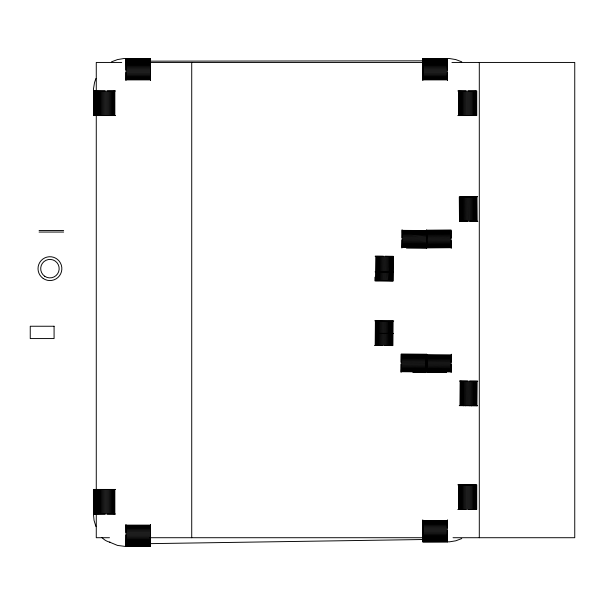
<?xml version="1.0" encoding="UTF-8"?>
<svg xmlns="http://www.w3.org/2000/svg" width="605" height="605" viewBox="0 0 605 605"><rect width="100%" height="100%" fill="white"/><g stroke="black" fill="none" stroke-linecap="round" stroke-linejoin="round"><path stroke-width="0.91" d="M401.032 372.37L401.085 363.749L425.716 363.953L425.693 366.895L401.062 366.69M425.708 367.507L425.663 372.574L412.897 372.468M426.646 360.504L426.691 354.008M451.254 365.813L426.623 365.609L426.646 362.629L451.277 362.834L451.33 354.212M425.701 368.823L425.701 368.18M425.716 366.078L425.686 367.832L401.055 367.628M401.909 248.073L401.97 239.315L426.608 239.52M426.691 229.915L426.54 248.284L406.469 248.11M425.723 364.573L425.731 363.802M426.638 362.009L426.669 359.688L451.3 359.892M426.631 362.781L426.661 360.648L451.292 360.86M374.941 277.188L374.911 280.841L393.28 280.992L393.484 256.361L384.735 256.263L384.53 280.894M375.569 280.841L375.773 256.21L379.864 256.225L383.736 256.255L383.532 280.886M375.191 345.432L375.402 320.801M376.287 280.841L376.491 256.21M375.909 345.44L376.113 320.809L374.745 320.794M377.059 280.849L377.263 256.21M376.681 345.447L376.885 320.816M377.883 280.849L378.087 256.217M377.497 345.455L377.709 320.824M378.753 280.856L378.957 256.225M378.367 345.463L378.571 320.832M379.653 280.856L379.864 256.225M393.726 320.952L383.351 320.877L383.139 345.508L379.267 345.47L379.479 320.839M380.59 280.864L380.802 256.233M380.205 345.478L380.409 320.847L376.113 320.809M381.558 280.871L381.763 256.24M381.165 345.493L381.377 320.854M382.534 280.879L382.746 256.248M382.148 345.5L382.352 320.869M384.349 320.884L384.137 345.515L388.962 345.553L392.902 345.584L393.106 320.945M385.529 280.901L385.733 256.27M385.135 345.523L385.34 320.892M386.512 280.909L386.716 256.278M386.126 345.531L386.33 320.9M387.48 280.924L387.692 256.293M387.094 345.538L387.298 320.907M388.433 280.932L388.637 256.301M388.039 345.546L388.251 320.915M389.348 280.939L389.552 256.308M388.962 345.553L389.166 320.922M390.233 280.954L390.437 256.316M389.847 345.561L390.051 320.93M391.072 280.962L391.276 256.331M390.686 345.568L390.89 320.937M391.858 280.97L392.07 256.338M391.48 345.568L391.685 320.937M392.6 280.985L392.804 256.346M392.221 345.576L392.426 320.945M426.616 238.521L401.985 238.317L402.06 229.711M401.1 361.76L401.092 362.75L425.723 362.962L425.746 360.005L401.115 359.801L401.107 360.769L401.1 361.76L425.731 361.964M425.716 363.953L425.723 362.962M426.608 365.087L426.608 366.577L451.247 366.781L451.269 363.832L426.638 363.628M459.248 405.637L459.936 405.637L460.14 381.006M460.67 405.645L460.881 381.014L463.4 381.029L468.225 381.067L468.013 405.698M459.936 405.637L461.464 405.652L461.675 381.014M461.464 405.652L462.311 405.652L462.515 381.021M463.196 405.66L463.4 381.029M464.111 405.668L464.315 381.037M465.268 381.044L465.064 405.675L470.009 405.721L470.214 381.082M466.031 405.683L466.236 381.052M467.022 405.69L467.226 381.059M469.011 405.705L469.223 381.074L477.821 381.158M470.985 405.728L471.197 381.097M472.157 381.105L471.945 405.736L469.624 405.721M472.883 405.743L473.095 381.112M473.791 405.751L473.995 381.12M477.617 405.789L474.653 405.758L474.864 381.127M475.477 405.766L475.681 381.135M476.248 405.773L476.453 381.142M476.959 405.781L477.171 381.15M401.115 359.801L401.191 354.001L425.822 354.212L425.761 360.739M446.611 372.544L426.54 372.37L426.601 365.844M451.171 372.582L451.247 366.781M425.784 358.614L425.791 357.963M426.57 368.619L426.578 367.969M93.45 115.563L93.503 88.806L94.539 82.53L95.908 78.514M111.532 61.823L117.491 59.585L123.76 58.549L150.516 58.481L150.516 80.548M461.766 538.556L455.815 540.794L449.538 541.83L422.782 541.898L422.782 519.831M150.509 543.638L423.629 539.509M466.584 196.761L459.286 196.822L459.49 221.453L468.278 221.37L468.066 196.738M463.037 196.791L463.687 196.784M470.418 196.723L471.998 196.708L472.202 221.339L477.852 221.301M472.202 221.339L469.268 221.362L469.064 196.731M426.457 230.891L451.088 230.686L451.088 229.998L426.457 230.202L426.616 248.564M426.464 231.639L451.096 231.435L451.088 230.686M426.464 232.441L451.096 232.229L451.096 231.435M426.472 233.28L451.103 233.076L451.096 232.229M426.472 234.173L451.103 233.961L451.103 233.076M426.48 235.095L451.111 234.884L451.103 233.961M426.487 236.048L451.118 235.837L451.111 234.884M426.495 237.016L451.126 236.812L451.118 235.837M426.502 238.007L451.133 237.803L451.126 236.812M426.51 239.005L451.141 238.793L451.133 237.803M426.517 240.004L451.148 239.792L451.247 248.36M426.525 240.994L451.156 240.79M426.533 241.97L451.164 241.766M426.548 242.93L451.179 242.726M426.555 243.868L451.186 243.656M426.563 244.768L451.194 244.556M426.578 245.63L451.209 245.418M426.586 246.447L451.217 246.235M426.593 247.211L451.224 247.006M426.601 247.921L451.239 247.71M471.166 196.723L477.647 196.67M150.199 61.158L423.349 60.84M125.885 58.602L150.516 58.549M422.782 58.602L449.538 58.549L455.815 59.585L461.766 61.823M125.885 58.708L150.516 58.708M422.782 58.708L447.42 58.708M125.885 58.783L150.516 58.783M422.782 58.783L447.42 58.783M125.885 58.95L150.516 58.95M422.782 58.95L447.42 58.95M125.885 59.056L150.516 59.056M422.782 59.056L447.42 59.056M125.885 59.411L150.516 59.411M422.782 59.411L447.42 59.411M125.885 59.85L150.516 59.85M422.782 59.85L447.42 59.85M125.885 60.356L150.516 60.356M422.782 60.356L447.42 60.356M125.885 60.939L150.516 60.939M422.782 60.939L447.42 60.939M125.885 61.597L150.516 61.597M422.782 61.597L447.42 61.597M125.885 62.315L150.516 62.315M422.782 62.315L447.42 62.315M121.741 62.444L96.271 62.444L96.271 537.716L109.475 537.716M150.048 62.444L423.636 62.444M451.935 62.444L574.75 62.444L574.75 537.716L453.047 537.716M125.885 63.086L150.516 63.086M422.782 63.086L447.42 63.086M125.885 63.918L150.516 63.918M422.782 63.918L447.42 63.918M125.885 64.796L150.516 64.796M422.782 64.796L447.42 64.796M125.885 65.718L150.516 65.718M422.782 65.718L447.42 65.718M125.885 66.679L150.516 66.679M422.782 66.679L447.42 66.679M125.885 67.662L150.516 67.662M422.782 67.662L447.42 67.662M125.885 68.667L150.516 68.667M422.782 68.667L447.42 68.667M125.885 69.688L150.516 69.688M422.782 69.688L447.42 69.688M150.516 70.717L125.885 70.717L125.885 58.481M422.782 70.717L447.42 70.717L447.42 58.481L422.782 58.496L422.782 80.548M150.516 71.745L125.885 71.745L125.885 80.548M422.782 71.745L447.42 71.745L447.42 80.548M125.885 72.774L150.516 72.774M422.782 72.774L447.42 72.774M125.885 73.78L150.516 73.78M422.782 73.78L447.42 73.78M125.885 74.77L150.516 74.77M422.782 74.77L447.42 74.77M125.885 75.731L150.516 75.731M422.782 75.731L447.42 75.731M125.885 76.653L150.516 76.653M422.782 76.653L447.42 76.653M125.885 77.538L150.516 77.538M422.782 77.538L447.42 77.538M125.885 78.378L150.516 78.378M422.782 78.378L447.42 78.378M125.885 79.164L150.516 79.164M422.782 79.164L447.42 79.164M125.885 79.883L150.516 79.883M422.782 79.883L447.42 79.883M93.435 90.931L105.678 90.931L105.678 115.563M115.502 90.931L106.707 90.931L106.707 115.563M457.796 90.931L466.599 90.931L466.599 115.563M93.435 115.563L115.502 115.563M457.796 115.563L476.755 115.563L476.755 90.931L467.627 90.931L467.627 115.563M39.075 230.505L63.654 230.505M39.075 232.048L63.654 232.048M375.085 271.864L393.447 271.864M375.758 333.446L393.447 333.446M457.796 484.817L476.755 484.817L476.755 509.455L467.627 509.455L467.627 484.817M115.502 489.437L93.435 489.437L93.45 514.068M457.796 509.455L466.599 509.455L466.599 484.817M115.502 514.068L106.707 514.068L106.707 489.437M422.782 520.497L447.42 520.497M422.782 521.223L447.42 521.223M422.782 522.002L447.42 522.002M422.782 522.841L447.42 522.841M422.782 523.726L447.42 523.726M422.782 524.648L447.42 524.648M125.885 525.117L150.516 525.117M422.782 525.609L447.42 525.609M125.885 525.836L150.516 525.836M125.885 526.622L150.516 526.622M422.782 526.6L447.42 526.6M125.885 527.462L150.516 527.462M422.782 527.613L447.42 527.613M125.885 528.346L150.516 528.346M422.782 528.634L447.42 528.634L447.42 519.831M125.885 529.269L150.516 529.269M422.782 529.662L447.42 529.662L447.42 541.898M125.885 530.23L150.516 530.23M422.782 530.691L447.42 530.691M125.885 531.22L150.516 531.22M422.782 531.712L447.42 531.712M125.885 532.226L150.516 532.226M422.782 532.718L447.42 532.718M150.516 533.255L125.885 533.255L125.885 524.452M422.782 533.708L447.42 533.708M150.516 534.283L125.885 534.283L125.885 546.519L150.516 546.451L150.516 524.452M422.782 534.661L447.42 534.661M125.885 535.312L150.516 535.312M422.782 535.584L447.42 535.584M125.885 536.332L150.516 536.332M422.782 536.461L447.42 536.461M125.885 537.338L150.516 537.338M422.782 537.293L447.42 537.293M150.048 537.716L423.636 537.716M422.782 538.072L447.42 538.072M125.885 538.321L150.516 538.321M422.782 538.79L447.42 538.79M125.885 539.282L150.516 539.282M422.782 539.441L447.42 539.441M422.782 540.023L447.42 540.023M125.885 540.205L150.516 540.205M422.782 540.537L447.42 540.537M422.782 540.968L447.42 540.968M125.885 541.082L150.516 541.082M422.782 541.324L447.42 541.324M422.782 541.596L447.42 541.596M422.782 541.83L447.42 541.785M125.885 541.914L150.516 541.914M125.885 542.685L150.516 542.685M125.885 543.403L150.516 543.403M125.885 544.061L150.516 544.061M125.885 544.644L150.516 544.644M125.885 545.15L150.516 545.15M125.885 545.589L150.516 545.589M125.885 546.05L150.516 545.944M125.885 546.217L150.516 546.292M125.885 546.398L150.516 546.398M375.115 256.21L375.773 256.21M459.46 380.999L460.881 381.014M462.999 405.668L463.657 405.668M402.053 230.369L426.684 230.573M402.045 231.08L426.676 231.284M402.038 231.851L426.669 232.055M402.03 232.675L426.661 232.88M402.022 233.538L426.654 233.742M402.015 234.445L426.646 234.649M402.007 235.375L426.638 235.587M402 236.343L426.631 236.547M401.992 237.319L426.623 237.531M401.962 240.306L426.593 240.518M401.954 241.297L426.586 241.501M401.947 242.265L426.578 242.476M401.939 243.218L426.57 243.422M401.932 244.133L426.57 244.344M401.932 245.017L426.563 245.222M401.924 245.857L426.555 246.069M401.917 246.651L426.548 246.863M401.909 247.392L426.54 247.604M380.409 320.847L383.351 320.877M426.691 354.666L451.322 354.87M401.175 354.681L425.807 354.893M426.691 355.385L451.322 355.589M401.168 355.422L425.799 355.627M426.691 356.156L451.322 356.36M401.16 356.209L425.791 356.421M426.684 356.98L451.315 357.184M401.145 357.048L425.776 357.26M426.676 357.842L451.315 358.054M401.138 357.933L425.769 358.137M426.676 358.75L451.307 358.954M401.13 358.848L425.761 359.06M401.107 360.769L425.738 360.973M426.654 361.631L451.285 361.835M426.631 364.618L451.262 364.83M401.077 364.747L425.708 364.951M401.07 365.723L425.701 365.934M426.601 367.522L451.232 367.734M426.593 368.445L451.224 368.649M401.047 368.528L425.678 368.74M426.586 369.322L451.217 369.534M401.047 369.398L425.678 369.602M426.57 370.162L451.201 370.373M401.039 370.222L425.67 370.426M426.563 370.956L451.194 371.16M401.039 370.994L425.67 371.205M426.555 371.697L451.186 371.901M401.039 371.712L425.67 371.916M462.311 405.652L465.789 405.69M374.54 345.425L379.267 345.47M471.129 405.728L474.653 405.758M125.885 546.519L117.491 545.415L109.664 542.171M95.908 526.486L94.062 520.398L93.435 514.068L105.678 514.068L105.678 489.437M476.997 196.67L477.201 221.301M476.286 196.678L476.49 221.309M475.515 196.685L475.727 221.317M474.698 196.685L474.902 221.324M473.836 196.693L474.04 221.324M472.936 196.701L473.14 221.332M471.242 221.347L471.038 196.716L466.084 196.761L466.289 221.392M470.055 196.723L470.267 221.354M467.068 196.746L467.279 221.385M465.109 196.769L465.321 221.4M464.164 196.776L464.368 221.407M463.241 196.784L463.445 221.415M462.356 196.791L462.56 221.422M461.509 196.799L461.713 221.43M460.715 196.806L460.919 221.438M459.974 196.814L460.178 221.445M479.296 62.444L479.296 537.716M476.037 90.931L476.037 115.563M476.037 484.817L476.037 509.455M475.258 90.931L475.258 115.563M475.258 484.817L475.258 509.455M474.426 90.931L474.426 115.563M474.426 484.817L474.426 509.455M473.549 90.931L473.549 115.563M473.549 484.817L473.549 509.455M472.626 90.931L472.626 115.563M472.626 484.817L472.626 509.455M471.673 90.931L471.673 115.563M471.673 484.817L471.673 509.455M470.682 90.931L470.682 115.563M470.682 484.817L470.682 509.455M469.677 90.931L469.677 115.563M469.677 484.817L469.677 509.455M468.656 90.931L468.656 115.563M468.656 484.817L468.656 509.455M465.57 90.931L465.57 115.563M465.57 484.817L465.57 509.455M464.564 90.931L464.564 115.563M464.564 484.817L464.564 509.455M463.574 90.931L463.574 115.563M463.574 484.817L463.574 509.455M462.613 90.931L462.613 115.563M462.613 484.817L462.613 509.455M461.691 90.931L461.691 115.563M461.691 484.817L461.691 509.455M460.806 90.931L460.806 115.563M460.806 484.817L460.806 509.455M459.966 90.931L459.966 115.563M459.966 484.817L459.966 509.455M459.187 90.931L459.187 115.563M459.187 484.817L459.187 509.455M458.461 90.931L458.461 115.563M458.461 484.817L458.461 509.455M191.725 62.444L191.725 537.716M114.844 90.931L114.844 115.563M114.844 489.437L114.844 514.068M114.118 90.931L114.118 115.563M114.118 489.437L114.118 514.068M113.332 90.931L113.332 115.563M113.332 489.437L113.332 514.068M112.5 90.931L112.5 115.563M112.5 489.437L112.5 514.068M111.615 90.931L111.615 115.563M111.615 489.437L111.615 514.068M110.685 90.931L110.685 115.563M110.685 489.437L110.685 514.068M109.724 90.931L109.724 115.563M109.724 489.437L109.724 514.068M108.741 90.931L108.741 115.563M108.741 489.437L108.741 514.068M107.728 90.931L107.728 115.563M107.728 489.437L107.728 514.068M104.642 90.931L104.642 115.563M104.642 489.437L104.642 514.068M103.621 90.931L103.621 115.563M103.621 489.437L103.621 514.068M102.616 90.931L102.616 115.563M102.616 489.437L102.616 514.068M101.632 90.931L101.632 115.563M101.632 489.437L101.632 514.068M100.672 90.931L100.672 115.563M100.672 489.437L100.672 514.068M99.757 90.931L99.757 115.563M99.757 489.437L99.757 514.068M98.872 90.931L98.872 115.563M98.872 489.437L98.872 514.068M98.048 90.931L98.048 115.563M98.048 489.437L98.048 514.068M97.269 90.931L97.269 115.563M97.269 489.437L97.269 514.068M96.55 90.931L96.55 115.563M96.55 489.437L96.55 514.068M95.9 90.931L95.9 115.563M95.9 489.437L95.9 514.068M95.318 90.931L95.318 115.563M95.318 489.437L95.318 514.068M94.803 90.931L94.803 115.563M94.803 489.437L94.803 514.068M94.372 90.931L94.372 115.563M94.372 489.437L94.372 514.068M94.017 90.931L94.017 115.563M94.017 489.437L94.017 514.068M93.745 90.931L93.745 115.563M93.745 489.437L93.745 514.068M93.556 90.931L93.556 115.563M93.556 489.437L93.556 514.068M110.155 542.239A15.337 15.337 0 0 1 101.943 537.49M54.079 326.246L30.25 326.246L30.25 338.566L54.079 338.566L54.079 326.246M44.725 276.273A9.234 9.234 0 0 0 59.146 269.346A9.234 9.234 0 0 0 45.942 260.316A9.234 9.234 0 0 0 44.725 276.273M43.212 278.481A11.918 11.918 0 0 0 61.823 269.55A11.918 11.918 0 0 0 44.778 257.896A11.918 11.918 0 0 0 43.212 278.481"/></g></svg>
